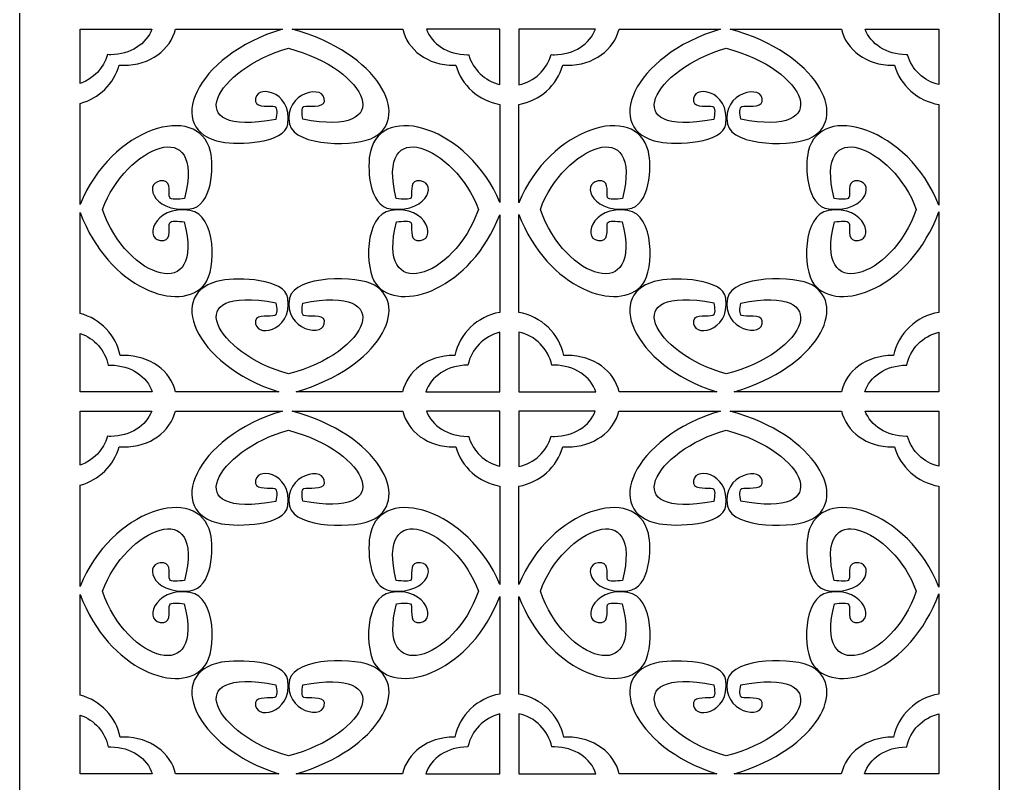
# Model space of a CAD drawing. Header units: centimetres. Extents: x 8.9 to 14.9, y -9 to 9.
# Drawn here: x 8.92 to 14.9, y -4.63 to 0.03 of the extents above; entities that cross this region are included whole.
import ezdxf

# ---------------------------------------------------------------- set-up
doc = ezdxf.new("R2010")
doc.units = ezdxf.units.CM
doc.header["$MEASUREMENT"] = 0
doc.layers.add('layer 1', color=7, linetype='Continuous')

msp = doc.modelspace()

# ---------------------------------------------------------------- linework, layer by layer
at = {"layer": 'layer 1', "color": 250, "lineweight": 30}
for points, knots in [([(8.91867, 9.00078), (8.91867, 9.00078), (14.89845, 9.00078), (14.89845, 9.00078), (14.89845, 9.00078), (14.89845, 9.00078), (14.89845, -9.00021), (14.89845, -9.00021), (14.89845, -9.00021), (14.89845, -9.00021), (8.91867, -9.00021), (8.91867, -9.00021), (8.91867, -9.00021), (8.91867, -9.00021), (8.91867, 9.00078), (8.91867, 9.00078)], [0, 0, 0, 0, 0.2, 0.2, 0.2, 0.2, 0.4, 0.4, 0.4, 0.4, 0.6, 0.6, 0.6, 0.6, 1, 1, 1, 1]), ([(9.28855, -1.76531), (9.41158, -1.79809), (9.50729, -1.89774), (9.5328, -2.02199), (9.5328, -2.02199), (9.53956, -2.02168), (9.54641, -2.02144), (9.55332, -2.02144), (9.55332, -2.02144), (9.71668, -2.02144), (9.84158, -2.11751), (9.87034, -2.24456), (9.87034, -2.24456), (9.87034, -2.24456), (10.50131, -2.24456), (10.50131, -2.24456), (10.50131, -2.24456), (9.97714, -2.07744), (9.80204, -1.62628), (10.15096, -1.56313), (10.15096, -1.56313), (10.25231, -1.54477), (10.53904, -1.55087), (10.55577, -1.67196), (10.55577, -1.67196), (10.58503, -1.88353), (10.34308, -1.91927), (10.35889, -1.80911), (10.35889, -1.80911), (10.36483, -1.76794), (10.45273, -1.78685), (10.4764, -1.77826), (10.4764, -1.77826), (10.494, -1.77187), (10.48768, -1.73319), (10.48324, -1.69974), (10.48324, -1.69974), (9.87617, -1.58613), (10.11691, -2.01391), (10.55913, -2.13407), (10.55913, -2.13407), (11.05612, -2.00625), (11.2271, -1.587), (10.6468, -1.70156), (10.6468, -1.70156), (10.64243, -1.73462), (10.63668, -1.77203), (10.65396, -1.77826), (10.65396, -1.77826), (10.67759, -1.78685), (10.77258, -1.76794), (10.7785, -1.80911), (10.7785, -1.80911), (10.79488, -1.9239), (10.52307, -1.8667), (10.5667, -1.67068), (10.5667, -1.67068), (10.59794, -1.53065), (10.98122, -1.53151), (11.08532, -1.593), (11.08532, -1.593), (11.29622, -1.71751), (11.12438, -2.08993), (10.60633, -2.24456), (10.60633, -2.24456), (10.60633, -2.24456), (11.25626, -2.24456), (11.25626, -2.24456), (11.25626, -2.24456), (11.28441, -2.11751), (11.4069, -2.02144), (11.57032, -2.02144), (11.57032, -2.02144), (11.57196, -2.02144), (11.57359, -2.02146), (11.57518, -2.02151), (11.57518, -2.02151), (11.60292, -1.88754), (11.71222, -1.7823), (11.84936, -1.75876), (11.84936, -1.75876), (11.84936, -1.75876), (11.84936, -1.16193), (11.84936, -1.16193), (11.84936, -1.16193), (11.67296, -1.61747), (11.23853, -1.76934), (11.09394, -1.58546), (11.09394, -1.58546), (11.02306, -1.49533), (11.02198, -1.16321), (11.18369, -1.13615), (11.18369, -1.13615), (11.40989, -1.09837), (11.47588, -1.33383), (11.34343, -1.31962), (11.34343, -1.31962), (11.29587, -1.31451), (11.31772, -1.23227), (11.30785, -1.21179), (11.30785, -1.21179), (11.30059, -1.19681), (11.25744, -1.20179), (11.21931, -1.20559), (11.21931, -1.20559), (11.08704, -1.70831), (11.57097, -1.5602), (11.7185, -1.12964), (11.7185, -1.12964), (11.57978, -0.74648), (11.08608, -0.53794), (11.21717, -1.06384), (11.21717, -1.06384), (11.25581, -1.06774), (11.30046, -1.07317), (11.30785, -1.05793), (11.30785, -1.05793), (11.31772, -1.03743), (11.29587, -0.96125), (11.34343, -0.95617), (11.34343, -0.95617), (11.47055, -0.94243), (11.42935, -1.15209), (11.1851, -1.12673), (11.1851, -1.12673), (11.04536, -1.11223), (11.03836, -0.8638), (11.05951, -0.77596), (11.05951, -0.77596), (11.13278, -0.47192), (11.65919, -0.62718), (11.84936, -1.08764), (11.84936, -1.08764), (11.84936, -1.08764), (11.84936, -0.48905), (11.84936, -0.48905), (11.84936, -0.48905), (11.72039, -0.4669), (11.61612, -0.37244), (11.58106, -0.24987), (11.58106, -0.24987), (11.5775, -0.24995), (11.57391, -0.25007), (11.57032, -0.25007), (11.57032, -0.25007), (11.40772, -0.25007), (11.28567, -0.15495), (11.25671, -0.02891), (11.25671, -0.02891), (11.25671, -0.02891), (10.58258, -0.02891), (10.58258, -0.02891), (10.58258, -0.02891), (11.11911, -0.17906), (11.29941, -0.56104), (11.08532, -0.68742), (11.08532, -0.68742), (10.98122, -0.74891), (10.59794, -0.74977), (10.5667, -0.60968), (10.5667, -0.60968), (10.52307, -0.41373), (10.79488, -0.35651), (10.7785, -0.47131), (10.7785, -0.47131), (10.77258, -0.51248), (10.67759, -0.49357), (10.65396, -0.50217), (10.65396, -0.50217), (10.63668, -0.50839), (10.64243, -0.5458), (10.6468, -0.57886), (10.6468, -0.57886), (11.2271, -0.69343), (11.05612, -0.27418), (10.55913, -0.14635), (10.55913, -0.14635), (10.11691, -0.26651), (9.87617, -0.69422), (10.48324, -0.58068), (10.48324, -0.58068), (10.48768, -0.5472), (10.494, -0.50852), (10.4764, -0.50217), (10.4764, -0.50217), (10.45273, -0.49357), (10.36483, -0.51248), (10.35889, -0.47131), (10.35889, -0.47131), (10.34308, -0.36115), (10.58503, -0.39689), (10.55577, -0.60846), (10.55577, -0.60846), (10.53904, -0.72955), (10.25231, -0.73565), (10.15096, -0.71728), (10.15096, -0.71728), (9.79712, -0.65324), (9.98212, -0.19017), (10.52358, -0.02891), (10.52358, -0.02891), (10.52358, -0.02891), (9.86988, -0.02891), (9.86988, -0.02891), (9.86988, -0.02891), (9.84031, -0.15495), (9.71586, -0.25007), (9.55332, -0.25007), (9.55332, -0.25007), (9.54449, -0.25007), (9.53568, -0.24978), (9.527, -0.24921), (9.527, -0.24921), (9.49488, -0.36242), (9.40372, -0.45177), (9.28855, -0.48249), (9.28855, -0.48249), (9.28855, -0.48249), (9.28855, -1.09936), (9.28855, -1.09936), (9.28855, -1.09936), (9.47453, -0.62985), (10.00932, -0.4693), (10.08321, -0.77596), (10.08321, -0.77596), (10.10442, -0.8638), (10.09736, -1.11223), (9.95762, -1.1267), (9.95762, -1.1267), (9.71338, -1.15209), (9.67217, -0.94243), (9.79929, -0.95617), (9.79929, -0.95617), (9.84685, -0.96125), (9.82501, -1.03743), (9.83487, -1.05793), (9.83487, -1.05793), (9.84228, -1.07317), (9.88694, -1.06774), (9.92556, -1.06387), (9.92556, -1.06387), (10.05667, -0.53794), (9.5629, -0.74648), (9.42421, -1.12964), (9.42421, -1.12964), (9.57175, -1.5602), (10.05568, -1.70831), (9.92342, -1.20559), (9.92342, -1.20559), (9.88528, -1.20179), (9.84212, -1.19681), (9.83487, -1.21179), (9.83487, -1.21179), (9.82501, -1.23227), (9.84685, -1.31454), (9.79929, -1.31962), (9.79929, -1.31962), (9.66684, -1.33383), (9.73283, -1.09837), (9.95906, -1.13615), (9.95906, -1.13615), (10.12075, -1.16321), (10.11975, -1.49529), (10.04878, -1.58546), (10.04878, -1.58546), (9.9028, -1.77103), (9.46176, -1.61473), (9.28855, -1.14947), (9.28855, -1.14947), (9.28855, -1.14947), (9.28855, -1.76531), (9.28855, -1.76531)], [0, 0, 0, 0, 0.0144928, 0.0144928, 0.0144928, 0.0144928, 0.0289855, 0.0289855, 0.0289855, 0.0289855, 0.0434783, 0.0434783, 0.0434783, 0.0434783, 0.057971, 0.057971, 0.057971, 0.057971, 0.0724638, 0.0724638, 0.0724638, 0.0724638, 0.0869565, 0.0869565, 0.0869565, 0.0869565, 0.1014493, 0.1014493, 0.1014493, 0.1014493, 0.115942, 0.115942, 0.115942, 0.115942, 0.1304348, 0.1304348, 0.1304348, 0.1304348, 0.1449275, 0.1449275, 0.1449275, 0.1449275, 0.1594203, 0.1594203, 0.1594203, 0.1594203, 0.173913, 0.173913, 0.173913, 0.173913, 0.1884058, 0.1884058, 0.1884058, 0.1884058, 0.2028986, 0.2028986, 0.2028986, 0.2028986, 0.2173913, 0.2173913, 0.2173913, 0.2173913, 0.2318841, 0.2318841, 0.2318841, 0.2318841, 0.2463768, 0.2463768, 0.2463768, 0.2463768, 0.2608696, 0.2608696, 0.2608696, 0.2608696, 0.2753623, 0.2753623, 0.2753623, 0.2753623, 0.2898551, 0.2898551, 0.2898551, 0.2898551, 0.3043478, 0.3043478, 0.3043478, 0.3043478, 0.3188406, 0.3188406, 0.3188406, 0.3188406, 0.3333333, 0.3333333, 0.3333333, 0.3333333, 0.3478261, 0.3478261, 0.3478261, 0.3478261, 0.3623188, 0.3623188, 0.3623188, 0.3623188, 0.3768116, 0.3768116, 0.3768116, 0.3768116, 0.3913043, 0.3913043, 0.3913043, 0.3913043, 0.4057971, 0.4057971, 0.4057971, 0.4057971, 0.4202899, 0.4202899, 0.4202899, 0.4202899, 0.4347826, 0.4347826, 0.4347826, 0.4347826, 0.4492754, 0.4492754, 0.4492754, 0.4492754, 0.4637681, 0.4637681, 0.4637681, 0.4637681, 0.4782609, 0.4782609, 0.4782609, 0.4782609, 0.4927536, 0.4927536, 0.4927536, 0.4927536, 0.5072464, 0.5072464, 0.5072464, 0.5072464, 0.5217391, 0.5217391, 0.5217391, 0.5217391, 0.5362319, 0.5362319, 0.5362319, 0.5362319, 0.5507246, 0.5507246, 0.5507246, 0.5507246, 0.5652174, 0.5652174, 0.5652174, 0.5652174, 0.5797101, 0.5797101, 0.5797101, 0.5797101, 0.5942029, 0.5942029, 0.5942029, 0.5942029, 0.6086957, 0.6086957, 0.6086957, 0.6086957, 0.6231884, 0.6231884, 0.6231884, 0.6231884, 0.6376812, 0.6376812, 0.6376812, 0.6376812, 0.6521739, 0.6521739, 0.6521739, 0.6521739, 0.6666667, 0.6666667, 0.6666667, 0.6666667, 0.6811594, 0.6811594, 0.6811594, 0.6811594, 0.6956522, 0.6956522, 0.6956522, 0.6956522, 0.7101449, 0.7101449, 0.7101449, 0.7101449, 0.7246377, 0.7246377, 0.7246377, 0.7246377, 0.7391304, 0.7391304, 0.7391304, 0.7391304, 0.7536232, 0.7536232, 0.7536232, 0.7536232, 0.7681159, 0.7681159, 0.7681159, 0.7681159, 0.7826087, 0.7826087, 0.7826087, 0.7826087, 0.7971014, 0.7971014, 0.7971014, 0.7971014, 0.8115942, 0.8115942, 0.8115942, 0.8115942, 0.826087, 0.826087, 0.826087, 0.826087, 0.8405797, 0.8405797, 0.8405797, 0.8405797, 0.8550725, 0.8550725, 0.8550725, 0.8550725, 0.8695652, 0.8695652, 0.8695652, 0.8695652, 0.884058, 0.884058, 0.884058, 0.884058, 0.8985507, 0.8985507, 0.8985507, 0.8985507, 0.9130435, 0.9130435, 0.9130435, 0.9130435, 0.9275362, 0.9275362, 0.9275362, 0.9275362, 0.942029, 0.942029, 0.942029, 0.942029, 0.9565217, 0.9565217, 0.9565217, 0.9565217, 0.9710145, 0.9710145, 0.9710145, 0.9710145, 1, 1, 1, 1]), ([(9.28855, -0.36088), (9.36908, -0.33313), (9.43191, -0.26701), (9.45502, -0.18465), (9.45502, -0.18465), (9.46169, -0.18509), (9.46847, -0.18532), (9.47525, -0.18532), (9.47525, -0.18532), (9.59357, -0.18532), (9.69391, -0.11908), (9.72566, -0.02891), (9.72566, -0.02891), (9.72566, -0.02891), (9.28855, -0.02891), (9.28855, -0.02891), (9.28855, -0.02891), (9.28855, -0.02891), (9.28855, -0.36088), (9.28855, -0.36088)], [0, 0, 0, 0, 0.1666667, 0.1666667, 0.1666667, 0.1666667, 0.3333333, 0.3333333, 0.3333333, 0.3333333, 0.5, 0.5, 0.5, 0.5, 0.6666667, 0.6666667, 0.6666667, 0.6666667, 1, 1, 1, 1]), ([(11.84936, -0.36768), (11.75798, -0.34547), (11.68523, -0.27503), (11.6598, -0.18516), (11.6598, -0.18516), (11.65706, -0.18523), (11.6543, -0.18532), (11.65153, -0.18532), (11.65153, -0.18532), (11.53318, -0.18532), (11.43283, -0.11908), (11.40108, -0.02891), (11.40108, -0.02891), (11.40108, -0.02891), (11.84936, -0.02891), (11.84936, -0.02891), (11.84936, -0.02891), (11.84936, -0.02891), (11.84936, -0.36768), (11.84936, -0.36768)], [0, 0, 0, 0, 0.1666667, 0.1666667, 0.1666667, 0.1666667, 0.3333333, 0.3333333, 0.3333333, 0.3333333, 0.5, 0.5, 0.5, 0.5, 0.6666667, 0.6666667, 0.6666667, 0.6666667, 1, 1, 1, 1]), ([(14.52857, -0.48932), (14.3989, -0.46764), (14.29396, -0.37291), (14.25876, -0.24987), (14.25876, -0.24987), (14.2552, -0.24995), (14.25161, -0.25007), (14.24803, -0.25007), (14.24803, -0.25007), (14.08543, -0.25007), (13.96337, -0.15495), (13.93442, -0.02891), (13.93442, -0.02891), (13.93442, -0.02891), (13.25526, -0.02891), (13.25526, -0.02891), (13.25526, -0.02891), (13.7918, -0.17906), (13.9721, -0.56104), (13.758, -0.68742), (13.758, -0.68742), (13.65391, -0.74891), (13.27062, -0.74977), (13.23939, -0.60968), (13.23939, -0.60968), (13.19575, -0.41373), (13.46757, -0.35651), (13.45118, -0.47131), (13.45118, -0.47131), (13.44527, -0.51248), (13.35028, -0.49357), (13.32664, -0.50217), (13.32664, -0.50217), (13.30937, -0.50839), (13.31512, -0.5458), (13.31949, -0.57886), (13.31949, -0.57886), (13.89978, -0.69343), (13.72881, -0.27418), (13.23182, -0.14635), (13.23182, -0.14635), (12.7896, -0.26651), (12.54886, -0.69422), (13.15592, -0.58068), (13.15592, -0.58068), (13.16036, -0.5472), (13.16669, -0.50852), (13.14909, -0.50217), (13.14909, -0.50217), (13.12542, -0.49357), (13.03752, -0.51248), (13.03158, -0.47131), (13.03158, -0.47131), (13.01577, -0.36115), (13.25772, -0.39689), (13.22846, -0.60846), (13.22846, -0.60846), (13.21172, -0.72955), (12.92499, -0.73565), (12.82365, -0.71728), (12.82365, -0.71728), (12.46981, -0.65324), (12.65481, -0.19017), (13.19626, -0.02891), (13.19626, -0.02891), (13.19626, -0.02891), (12.57701, -0.02891), (12.57701, -0.02891), (12.57701, -0.02891), (12.54744, -0.15495), (12.42299, -0.25007), (12.26045, -0.25007), (12.26045, -0.25007), (12.25162, -0.25007), (12.24282, -0.24978), (12.23413, -0.24921), (12.23413, -0.24921), (12.19925, -0.37219), (12.0947, -0.46702), (11.96537, -0.48911), (11.96537, -0.48911), (11.96537, -0.48911), (11.96537, -1.08904), (11.96537, -1.08904), (11.96537, -1.08904), (12.15504, -0.6275), (12.68257, -0.47157), (12.7559, -0.77596), (12.7559, -0.77596), (12.77711, -0.8638), (12.77005, -1.11223), (12.63031, -1.1267), (12.63031, -1.1267), (12.38606, -1.15209), (12.34486, -0.94243), (12.47198, -0.95617), (12.47198, -0.95617), (12.51954, -0.96125), (12.49769, -1.03743), (12.50756, -1.05793), (12.50756, -1.05793), (12.51497, -1.07317), (12.55963, -1.06774), (12.59824, -1.06387), (12.59824, -1.06387), (12.72936, -0.53794), (12.23559, -0.74648), (12.0969, -1.12964), (12.0969, -1.12964), (12.24443, -1.5602), (12.72836, -1.70831), (12.5961, -1.20559), (12.5961, -1.20559), (12.55797, -1.20179), (12.51481, -1.19681), (12.50756, -1.21179), (12.50756, -1.21179), (12.49769, -1.23227), (12.51954, -1.31454), (12.47198, -1.31962), (12.47198, -1.31962), (12.33952, -1.33383), (12.40551, -1.09837), (12.63174, -1.13615), (12.63174, -1.13615), (12.79343, -1.16321), (12.79244, -1.49529), (12.72147, -1.58546), (12.72147, -1.58546), (12.57665, -1.76957), (12.1414, -1.61712), (11.96537, -1.16043), (11.96537, -1.16043), (11.96537, -1.16043), (11.96537, -1.75871), (11.96537, -1.75871), (11.96537, -1.75871), (12.10281, -1.78217), (12.21236, -1.88771), (12.23994, -2.02199), (12.23994, -2.02199), (12.24669, -2.02168), (12.25355, -2.02144), (12.26045, -2.02144), (12.26045, -2.02144), (12.42382, -2.02144), (12.54872, -2.11751), (12.57747, -2.24456), (12.57747, -2.24456), (12.57747, -2.24456), (13.174, -2.24456), (13.174, -2.24456), (13.174, -2.24456), (12.64983, -2.07744), (12.47473, -1.62628), (12.82365, -1.56313), (12.82365, -1.56313), (12.92499, -1.54477), (13.21172, -1.55087), (13.22846, -1.67196), (13.22846, -1.67196), (13.25772, -1.88353), (13.01577, -1.91927), (13.03158, -1.80911), (13.03158, -1.80911), (13.03752, -1.76794), (13.12542, -1.78685), (13.14909, -1.77826), (13.14909, -1.77826), (13.16669, -1.77187), (13.16036, -1.73319), (13.15592, -1.69974), (13.15592, -1.69974), (12.54886, -1.58613), (12.7896, -2.01391), (13.23182, -2.13407), (13.23182, -2.13407), (13.72881, -2.00625), (13.89978, -1.587), (13.31949, -1.70156), (13.31949, -1.70156), (13.31512, -1.73462), (13.30937, -1.77203), (13.32664, -1.77826), (13.32664, -1.77826), (13.35028, -1.78685), (13.44527, -1.76794), (13.45118, -1.80911), (13.45118, -1.80911), (13.46757, -1.9239), (13.19575, -1.8667), (13.23939, -1.67068), (13.23939, -1.67068), (13.27062, -1.53065), (13.65391, -1.53151), (13.758, -1.593), (13.758, -1.593), (13.9689, -1.71751), (13.79707, -2.08993), (13.27902, -2.24456), (13.27902, -2.24456), (13.27902, -2.24456), (13.93397, -2.24456), (13.93397, -2.24456), (13.93397, -2.24456), (13.96212, -2.11751), (14.0846, -2.02144), (14.24803, -2.02144), (14.24803, -2.02144), (14.24966, -2.02144), (14.2513, -2.02146), (14.25288, -2.02151), (14.25288, -2.02151), (14.28072, -1.88706), (14.39072, -1.78154), (14.52857, -1.75851), (14.52857, -1.75851), (14.52857, -1.75851), (14.52857, -1.14491), (14.52857, -1.14491), (14.52857, -1.14491), (14.35655, -1.61372), (13.91303, -1.77161), (13.76663, -1.58546), (13.76663, -1.58546), (13.69575, -1.49533), (13.69466, -1.16321), (13.85638, -1.13615), (13.85638, -1.13615), (14.08258, -1.09837), (14.14857, -1.33383), (14.01611, -1.31962), (14.01611, -1.31962), (13.96856, -1.31451), (13.9904, -1.23227), (13.98053, -1.21179), (13.98053, -1.21179), (13.97328, -1.19681), (13.93013, -1.20179), (13.89199, -1.20559), (13.89199, -1.20559), (13.75972, -1.70831), (14.24365, -1.5602), (14.39119, -1.12964), (14.39119, -1.12964), (14.25247, -0.74648), (13.75877, -0.53794), (13.88985, -1.06384), (13.88985, -1.06384), (13.9285, -1.06774), (13.97315, -1.07317), (13.98053, -1.05793), (13.98053, -1.05793), (13.9904, -1.03743), (13.96856, -0.96125), (14.01611, -0.95617), (14.01611, -0.95617), (14.14324, -0.94243), (14.10203, -1.15209), (13.85778, -1.12673), (13.85778, -1.12673), (13.71804, -1.11223), (13.71105, -0.8638), (13.73219, -0.77596), (13.73219, -0.77596), (13.80631, -0.46842), (14.34418, -0.63086), (14.52857, -1.10374), (14.52857, -1.10374), (14.52857, -1.10374), (14.52857, -0.48932), (14.52857, -0.48932)], [0, 0, 0, 0, 0.0144928, 0.0144928, 0.0144928, 0.0144928, 0.0289855, 0.0289855, 0.0289855, 0.0289855, 0.0434783, 0.0434783, 0.0434783, 0.0434783, 0.057971, 0.057971, 0.057971, 0.057971, 0.0724638, 0.0724638, 0.0724638, 0.0724638, 0.0869565, 0.0869565, 0.0869565, 0.0869565, 0.1014493, 0.1014493, 0.1014493, 0.1014493, 0.115942, 0.115942, 0.115942, 0.115942, 0.1304348, 0.1304348, 0.1304348, 0.1304348, 0.1449275, 0.1449275, 0.1449275, 0.1449275, 0.1594203, 0.1594203, 0.1594203, 0.1594203, 0.173913, 0.173913, 0.173913, 0.173913, 0.1884058, 0.1884058, 0.1884058, 0.1884058, 0.2028986, 0.2028986, 0.2028986, 0.2028986, 0.2173913, 0.2173913, 0.2173913, 0.2173913, 0.2318841, 0.2318841, 0.2318841, 0.2318841, 0.2463768, 0.2463768, 0.2463768, 0.2463768, 0.2608696, 0.2608696, 0.2608696, 0.2608696, 0.2753623, 0.2753623, 0.2753623, 0.2753623, 0.2898551, 0.2898551, 0.2898551, 0.2898551, 0.3043478, 0.3043478, 0.3043478, 0.3043478, 0.3188406, 0.3188406, 0.3188406, 0.3188406, 0.3333333, 0.3333333, 0.3333333, 0.3333333, 0.3478261, 0.3478261, 0.3478261, 0.3478261, 0.3623188, 0.3623188, 0.3623188, 0.3623188, 0.3768116, 0.3768116, 0.3768116, 0.3768116, 0.3913043, 0.3913043, 0.3913043, 0.3913043, 0.4057971, 0.4057971, 0.4057971, 0.4057971, 0.4202899, 0.4202899, 0.4202899, 0.4202899, 0.4347826, 0.4347826, 0.4347826, 0.4347826, 0.4492754, 0.4492754, 0.4492754, 0.4492754, 0.4637681, 0.4637681, 0.4637681, 0.4637681, 0.4782609, 0.4782609, 0.4782609, 0.4782609, 0.4927536, 0.4927536, 0.4927536, 0.4927536, 0.5072464, 0.5072464, 0.5072464, 0.5072464, 0.5217391, 0.5217391, 0.5217391, 0.5217391, 0.5362319, 0.5362319, 0.5362319, 0.5362319, 0.5507246, 0.5507246, 0.5507246, 0.5507246, 0.5652174, 0.5652174, 0.5652174, 0.5652174, 0.5797101, 0.5797101, 0.5797101, 0.5797101, 0.5942029, 0.5942029, 0.5942029, 0.5942029, 0.6086957, 0.6086957, 0.6086957, 0.6086957, 0.6231884, 0.6231884, 0.6231884, 0.6231884, 0.6376812, 0.6376812, 0.6376812, 0.6376812, 0.6521739, 0.6521739, 0.6521739, 0.6521739, 0.6666667, 0.6666667, 0.6666667, 0.6666667, 0.6811594, 0.6811594, 0.6811594, 0.6811594, 0.6956522, 0.6956522, 0.6956522, 0.6956522, 0.7101449, 0.7101449, 0.7101449, 0.7101449, 0.7246377, 0.7246377, 0.7246377, 0.7246377, 0.7391304, 0.7391304, 0.7391304, 0.7391304, 0.7536232, 0.7536232, 0.7536232, 0.7536232, 0.7681159, 0.7681159, 0.7681159, 0.7681159, 0.7826087, 0.7826087, 0.7826087, 0.7826087, 0.7971014, 0.7971014, 0.7971014, 0.7971014, 0.8115942, 0.8115942, 0.8115942, 0.8115942, 0.826087, 0.826087, 0.826087, 0.826087, 0.8405797, 0.8405797, 0.8405797, 0.8405797, 0.8550725, 0.8550725, 0.8550725, 0.8550725, 0.8695652, 0.8695652, 0.8695652, 0.8695652, 0.884058, 0.884058, 0.884058, 0.884058, 0.8985507, 0.8985507, 0.8985507, 0.8985507, 0.9130435, 0.9130435, 0.9130435, 0.9130435, 0.9275362, 0.9275362, 0.9275362, 0.9275362, 0.942029, 0.942029, 0.942029, 0.942029, 0.9565217, 0.9565217, 0.9565217, 0.9565217, 0.9710145, 0.9710145, 0.9710145, 0.9710145, 1, 1, 1, 1]), ([(12.43279, -0.02891), (12.40104, -0.11908), (12.30071, -0.18532), (12.18239, -0.18532), (12.18239, -0.18532), (12.17561, -0.18532), (12.16883, -0.18509), (12.16216, -0.18465), (12.16216, -0.18465), (12.13622, -0.27709), (12.06024, -0.34907), (11.96537, -0.36931), (11.96537, -0.36931), (11.96537, -0.36931), (11.96537, -0.02891), (11.96537, -0.02891), (11.96537, -0.02891), (11.96537, -0.02891), (12.43279, -0.02891), (12.43279, -0.02891)], [0, 0, 0, 0, 0.1666667, 0.1666667, 0.1666667, 0.1666667, 0.3333333, 0.3333333, 0.3333333, 0.3333333, 0.5, 0.5, 0.5, 0.5, 0.6666667, 0.6666667, 0.6666667, 0.6666667, 1, 1, 1, 1]), ([(14.52857, -0.02891), (14.52857, -0.02891), (14.07878, -0.02891), (14.07878, -0.02891), (14.07878, -0.02891), (14.11054, -0.11908), (14.21088, -0.18532), (14.32924, -0.18532), (14.32924, -0.18532), (14.332, -0.18532), (14.33476, -0.18523), (14.3375, -0.18516), (14.3375, -0.18516), (14.36307, -0.27553), (14.43648, -0.34625), (14.52857, -0.36804), (14.52857, -0.36804), (14.52857, -0.36804), (14.52857, -0.02891), (14.52857, -0.02891)], [0, 0, 0, 0, 0.1666667, 0.1666667, 0.1666667, 0.1666667, 0.3333333, 0.3333333, 0.3333333, 0.3333333, 0.5, 0.5, 0.5, 0.5, 0.6666667, 0.6666667, 0.6666667, 0.6666667, 1, 1, 1, 1]), ([(9.28855, -2.24456), (9.28855, -2.24456), (9.72804, -2.24456), (9.72804, -2.24456), (9.72804, -2.24456), (9.69921, -2.1507), (9.5967, -2.08092), (9.47525, -2.08092), (9.47525, -2.08092), (9.46995, -2.08092), (9.46468, -2.08111), (9.45947, -2.08136), (9.45947, -2.08136), (9.44103, -1.99058), (9.37495, -1.91668), (9.28855, -1.88692), (9.28855, -1.88692), (9.28855, -1.88692), (9.28855, -2.24456), (9.28855, -2.24456)], [0, 0, 0, 0, 0.1666667, 0.1666667, 0.1666667, 0.1666667, 0.3333333, 0.3333333, 0.3333333, 0.3333333, 0.5, 0.5, 0.5, 0.5, 0.6666667, 0.6666667, 0.6666667, 0.6666667, 1, 1, 1, 1]), ([(11.3987, -2.24456), (11.42753, -2.1507), (11.53005, -2.08092), (11.65153, -2.08092), (11.65153, -2.08092), (11.65279, -2.08092), (11.65405, -2.08094), (11.65528, -2.08097), (11.65528, -2.08097), (11.67547, -1.9824), (11.75183, -1.9038), (11.84936, -1.88013), (11.84936, -1.88013), (11.84936, -1.88013), (11.84936, -2.24456), (11.84936, -2.24456), (11.84936, -2.24456), (11.84936, -2.24456), (11.3987, -2.24456), (11.3987, -2.24456)], [0, 0, 0, 0, 0.1666667, 0.1666667, 0.1666667, 0.1666667, 0.3333333, 0.3333333, 0.3333333, 0.3333333, 0.5, 0.5, 0.5, 0.5, 0.6666667, 0.6666667, 0.6666667, 0.6666667, 1, 1, 1, 1]), ([(12.16661, -2.08136), (12.17182, -2.08111), (12.17709, -2.08092), (12.18239, -2.08092), (12.18239, -2.08092), (12.30383, -2.08092), (12.40634, -2.1507), (12.43517, -2.24456), (12.43517, -2.24456), (12.43517, -2.24456), (11.96537, -2.24456), (11.96537, -2.24456), (11.96537, -2.24456), (11.96537, -2.24456), (11.96537, -1.87851), (11.96537, -1.87851), (11.96537, -1.87851), (12.06639, -1.90005), (12.14607, -1.98023), (12.16661, -2.08136)], [0, 0, 0, 0, 0.1666667, 0.1666667, 0.1666667, 0.1666667, 0.3333333, 0.3333333, 0.3333333, 0.3333333, 0.5, 0.5, 0.5, 0.5, 0.6666667, 0.6666667, 0.6666667, 0.6666667, 1, 1, 1, 1]), ([(14.52857, -1.87977), (14.43032, -1.90301), (14.35327, -1.98189), (14.33298, -2.08097), (14.33298, -2.08097), (14.33175, -2.08094), (14.33049, -2.08092), (14.32924, -2.08092), (14.32924, -2.08092), (14.20775, -2.08092), (14.10523, -2.1507), (14.0764, -2.24456), (14.0764, -2.24456), (14.0764, -2.24456), (14.52857, -2.24456), (14.52857, -2.24456), (14.52857, -2.24456), (14.52857, -2.24456), (14.52857, -1.87977), (14.52857, -1.87977)], [0, 0, 0, 0, 0.1666667, 0.1666667, 0.1666667, 0.1666667, 0.3333333, 0.3333333, 0.3333333, 0.3333333, 0.5, 0.5, 0.5, 0.5, 0.6666667, 0.6666667, 0.6666667, 0.6666667, 1, 1, 1, 1]), ([(9.28855, -4.09556), (9.41158, -4.12834), (9.50729, -4.228), (9.5328, -4.35225), (9.5328, -4.35225), (9.53956, -4.35194), (9.54641, -4.35169), (9.55332, -4.35169), (9.55332, -4.35169), (9.71728, -4.35169), (9.84249, -4.44848), (9.87064, -4.57621), (9.87064, -4.57621), (9.87064, -4.57621), (10.50131, -4.57621), (10.50131, -4.57621), (10.50131, -4.57621), (9.97714, -4.4091), (9.80204, -3.95794), (10.15096, -3.89479), (10.15096, -3.89479), (10.25231, -3.87643), (10.53904, -3.88253), (10.55577, -4.00362), (10.55577, -4.00362), (10.58503, -4.21519), (10.34308, -4.25093), (10.35889, -4.14077), (10.35889, -4.14077), (10.36483, -4.09959), (10.45273, -4.11851), (10.4764, -4.10991), (10.4764, -4.10991), (10.494, -4.10352), (10.48768, -4.06485), (10.48324, -4.0314), (10.48324, -4.0314), (9.87617, -3.91779), (10.11691, -4.34557), (10.55913, -4.46573), (10.55913, -4.46573), (11.05612, -4.3379), (11.2271, -3.91865), (10.6468, -4.03322), (10.6468, -4.03322), (10.64243, -4.06628), (10.63668, -4.10369), (10.65396, -4.10991), (10.65396, -4.10991), (10.67759, -4.11851), (10.77258, -4.09959), (10.7785, -4.14077), (10.7785, -4.14077), (10.79488, -4.25556), (10.52307, -4.19836), (10.5667, -4.00233), (10.5667, -4.00233), (10.59794, -3.86231), (10.98122, -3.86317), (11.08532, -3.92466), (11.08532, -3.92466), (11.29622, -4.04916), (11.12438, -4.42159), (10.60633, -4.57621), (10.60633, -4.57621), (10.60633, -4.57621), (11.25597, -4.57621), (11.25597, -4.57621), (11.25597, -4.57621), (11.28353, -4.44848), (11.4063, -4.35169), (11.57032, -4.35169), (11.57032, -4.35169), (11.57196, -4.35169), (11.57359, -4.35171), (11.57518, -4.35176), (11.57518, -4.35176), (11.60292, -4.2178), (11.71222, -4.11256), (11.84936, -4.08902), (11.84936, -4.08902), (11.84936, -4.08902), (11.84936, -3.49359), (11.84936, -3.49359), (11.84936, -3.49359), (11.67296, -3.94912), (11.23853, -4.101), (11.09394, -3.91712), (11.09394, -3.91712), (11.02306, -3.82698), (11.02198, -3.49486), (11.18369, -3.46781), (11.18369, -3.46781), (11.40989, -3.43003), (11.47588, -3.66549), (11.34343, -3.65128), (11.34343, -3.65128), (11.29587, -3.64617), (11.31772, -3.56392), (11.30785, -3.54345), (11.30785, -3.54345), (11.30059, -3.52847), (11.25744, -3.53345), (11.21931, -3.53725), (11.21931, -3.53725), (11.08704, -4.03996), (11.57097, -3.89185), (11.7185, -3.4613), (11.7185, -3.4613), (11.57978, -3.07814), (11.08608, -2.8696), (11.21717, -3.3955), (11.21717, -3.3955), (11.25581, -3.3994), (11.30046, -3.40483), (11.30785, -3.38959), (11.30785, -3.38959), (11.31772, -3.36909), (11.29587, -3.29291), (11.34343, -3.28783), (11.34343, -3.28783), (11.47055, -3.27409), (11.42935, -3.48375), (11.1851, -3.45839), (11.1851, -3.45839), (11.04536, -3.44389), (11.03836, -3.19546), (11.05951, -3.10762), (11.05951, -3.10762), (11.13278, -2.80358), (11.65919, -2.95884), (11.84936, -3.41929), (11.84936, -3.41929), (11.84936, -3.41929), (11.84936, -2.81931), (11.84936, -2.81931), (11.84936, -2.81931), (11.72039, -2.79715), (11.61612, -2.70269), (11.58106, -2.58013), (11.58106, -2.58013), (11.5775, -2.5802), (11.57391, -2.58032), (11.57032, -2.58032), (11.57032, -2.58032), (11.40832, -2.58032), (11.28657, -2.48591), (11.25704, -2.36056), (11.25704, -2.36056), (11.25704, -2.36056), (10.58258, -2.36056), (10.58258, -2.36056), (10.58258, -2.36056), (11.11911, -2.51071), (11.29941, -2.89269), (11.08532, -3.01908), (11.08532, -3.01908), (10.98122, -3.08056), (10.59794, -3.08143), (10.5667, -2.94134), (10.5667, -2.94134), (10.52307, -2.74538), (10.79488, -2.68818), (10.7785, -2.80297), (10.7785, -2.80297), (10.77258, -2.84414), (10.67759, -2.82523), (10.65396, -2.83383), (10.65396, -2.83383), (10.63668, -2.84005), (10.64243, -2.87745), (10.6468, -2.91052), (10.6468, -2.91052), (11.2271, -3.02508), (11.05612, -2.60583), (10.55913, -2.478), (10.55913, -2.478), (10.11691, -2.59817), (9.87617, -3.02588), (10.48324, -2.91234), (10.48324, -2.91234), (10.48768, -2.87886), (10.494, -2.84018), (10.4764, -2.83383), (10.4764, -2.83383), (10.45273, -2.82523), (10.36483, -2.84414), (10.35889, -2.80297), (10.35889, -2.80297), (10.34308, -2.69281), (10.58503, -2.72855), (10.55577, -2.94012), (10.55577, -2.94012), (10.53904, -3.06121), (10.25231, -3.06731), (10.15096, -3.04894), (10.15096, -3.04894), (9.79712, -2.98491), (9.98212, -2.52183), (10.52358, -2.36056), (10.52358, -2.36056), (10.52358, -2.36056), (9.86954, -2.36056), (9.86954, -2.36056), (9.86954, -2.36056), (9.83938, -2.48591), (9.71525, -2.58032), (9.55332, -2.58032), (9.55332, -2.58032), (9.54449, -2.58032), (9.53568, -2.58003), (9.527, -2.57947), (9.527, -2.57947), (9.49488, -2.69268), (9.40372, -2.78203), (9.28855, -2.81274), (9.28855, -2.81274), (9.28855, -2.81274), (9.28855, -3.43102), (9.28855, -3.43102), (9.28855, -3.43102), (9.47453, -2.9615), (10.00932, -2.80096), (10.08321, -3.10762), (10.08321, -3.10762), (10.10442, -3.19546), (10.09736, -3.44389), (9.95762, -3.45836), (9.95762, -3.45836), (9.71338, -3.48375), (9.67217, -3.27409), (9.79929, -3.28783), (9.79929, -3.28783), (9.84685, -3.29291), (9.82501, -3.36909), (9.83487, -3.38959), (9.83487, -3.38959), (9.84228, -3.40483), (9.88694, -3.3994), (9.92556, -3.39553), (9.92556, -3.39553), (10.05667, -2.8696), (9.5629, -3.07814), (9.42421, -3.4613), (9.42421, -3.4613), (9.57175, -3.89185), (10.05568, -4.03996), (9.92342, -3.53725), (9.92342, -3.53725), (9.88528, -3.53345), (9.84212, -3.52847), (9.83487, -3.54345), (9.83487, -3.54345), (9.82501, -3.56392), (9.84685, -3.6462), (9.79929, -3.65128), (9.79929, -3.65128), (9.66684, -3.66549), (9.73283, -3.43003), (9.95906, -3.46781), (9.95906, -3.46781), (10.12075, -3.49486), (10.11975, -3.82695), (10.04878, -3.91712), (10.04878, -3.91712), (9.9028, -4.10269), (9.46176, -3.94639), (9.28855, -3.48113), (9.28855, -3.48113), (9.28855, -3.48113), (9.28855, -4.09556), (9.28855, -4.09556)], [0, 0, 0, 0, 0.0144928, 0.0144928, 0.0144928, 0.0144928, 0.0289855, 0.0289855, 0.0289855, 0.0289855, 0.0434783, 0.0434783, 0.0434783, 0.0434783, 0.057971, 0.057971, 0.057971, 0.057971, 0.0724638, 0.0724638, 0.0724638, 0.0724638, 0.0869565, 0.0869565, 0.0869565, 0.0869565, 0.1014493, 0.1014493, 0.1014493, 0.1014493, 0.115942, 0.115942, 0.115942, 0.115942, 0.1304348, 0.1304348, 0.1304348, 0.1304348, 0.1449275, 0.1449275, 0.1449275, 0.1449275, 0.1594203, 0.1594203, 0.1594203, 0.1594203, 0.173913, 0.173913, 0.173913, 0.173913, 0.1884058, 0.1884058, 0.1884058, 0.1884058, 0.2028986, 0.2028986, 0.2028986, 0.2028986, 0.2173913, 0.2173913, 0.2173913, 0.2173913, 0.2318841, 0.2318841, 0.2318841, 0.2318841, 0.2463768, 0.2463768, 0.2463768, 0.2463768, 0.2608696, 0.2608696, 0.2608696, 0.2608696, 0.2753623, 0.2753623, 0.2753623, 0.2753623, 0.2898551, 0.2898551, 0.2898551, 0.2898551, 0.3043478, 0.3043478, 0.3043478, 0.3043478, 0.3188406, 0.3188406, 0.3188406, 0.3188406, 0.3333333, 0.3333333, 0.3333333, 0.3333333, 0.3478261, 0.3478261, 0.3478261, 0.3478261, 0.3623188, 0.3623188, 0.3623188, 0.3623188, 0.3768116, 0.3768116, 0.3768116, 0.3768116, 0.3913043, 0.3913043, 0.3913043, 0.3913043, 0.4057971, 0.4057971, 0.4057971, 0.4057971, 0.4202899, 0.4202899, 0.4202899, 0.4202899, 0.4347826, 0.4347826, 0.4347826, 0.4347826, 0.4492754, 0.4492754, 0.4492754, 0.4492754, 0.4637681, 0.4637681, 0.4637681, 0.4637681, 0.4782609, 0.4782609, 0.4782609, 0.4782609, 0.4927536, 0.4927536, 0.4927536, 0.4927536, 0.5072464, 0.5072464, 0.5072464, 0.5072464, 0.5217391, 0.5217391, 0.5217391, 0.5217391, 0.5362319, 0.5362319, 0.5362319, 0.5362319, 0.5507246, 0.5507246, 0.5507246, 0.5507246, 0.5652174, 0.5652174, 0.5652174, 0.5652174, 0.5797101, 0.5797101, 0.5797101, 0.5797101, 0.5942029, 0.5942029, 0.5942029, 0.5942029, 0.6086957, 0.6086957, 0.6086957, 0.6086957, 0.6231884, 0.6231884, 0.6231884, 0.6231884, 0.6376812, 0.6376812, 0.6376812, 0.6376812, 0.6521739, 0.6521739, 0.6521739, 0.6521739, 0.6666667, 0.6666667, 0.6666667, 0.6666667, 0.6811594, 0.6811594, 0.6811594, 0.6811594, 0.6956522, 0.6956522, 0.6956522, 0.6956522, 0.7101449, 0.7101449, 0.7101449, 0.7101449, 0.7246377, 0.7246377, 0.7246377, 0.7246377, 0.7391304, 0.7391304, 0.7391304, 0.7391304, 0.7536232, 0.7536232, 0.7536232, 0.7536232, 0.7681159, 0.7681159, 0.7681159, 0.7681159, 0.7826087, 0.7826087, 0.7826087, 0.7826087, 0.7971014, 0.7971014, 0.7971014, 0.7971014, 0.8115942, 0.8115942, 0.8115942, 0.8115942, 0.826087, 0.826087, 0.826087, 0.826087, 0.8405797, 0.8405797, 0.8405797, 0.8405797, 0.8550725, 0.8550725, 0.8550725, 0.8550725, 0.8695652, 0.8695652, 0.8695652, 0.8695652, 0.884058, 0.884058, 0.884058, 0.884058, 0.8985507, 0.8985507, 0.8985507, 0.8985507, 0.9130435, 0.9130435, 0.9130435, 0.9130435, 0.9275362, 0.9275362, 0.9275362, 0.9275362, 0.942029, 0.942029, 0.942029, 0.942029, 0.9565217, 0.9565217, 0.9565217, 0.9565217, 0.9710145, 0.9710145, 0.9710145, 0.9710145, 1, 1, 1, 1]), ([(9.28855, -2.69114), (9.36908, -2.66339), (9.43191, -2.59726), (9.45502, -2.51491), (9.45502, -2.51491), (9.46169, -2.51535), (9.46847, -2.51557), (9.47525, -2.51557), (9.47525, -2.51557), (9.59295, -2.51557), (9.69286, -2.45002), (9.72516, -2.36056), (9.72516, -2.36056), (9.72516, -2.36056), (9.28855, -2.36056), (9.28855, -2.36056), (9.28855, -2.36056), (9.28855, -2.36056), (9.28855, -2.69114), (9.28855, -2.69114)], [0, 0, 0, 0, 0.1666667, 0.1666667, 0.1666667, 0.1666667, 0.3333333, 0.3333333, 0.3333333, 0.3333333, 0.5, 0.5, 0.5, 0.5, 0.6666667, 0.6666667, 0.6666667, 0.6666667, 1, 1, 1, 1]), ([(11.84936, -2.69793), (11.75798, -2.67573), (11.68523, -2.60529), (11.6598, -2.51541), (11.6598, -2.51541), (11.65706, -2.51548), (11.6543, -2.51557), (11.65153, -2.51557), (11.65153, -2.51557), (11.53379, -2.51557), (11.43387, -2.45002), (11.40158, -2.36056), (11.40158, -2.36056), (11.40158, -2.36056), (11.84936, -2.36056), (11.84936, -2.36056), (11.84936, -2.36056), (11.84936, -2.36056), (11.84936, -2.69793), (11.84936, -2.69793)], [0, 0, 0, 0, 0.1666667, 0.1666667, 0.1666667, 0.1666667, 0.3333333, 0.3333333, 0.3333333, 0.3333333, 0.5, 0.5, 0.5, 0.5, 0.6666667, 0.6666667, 0.6666667, 0.6666667, 1, 1, 1, 1]), ([(14.52857, -2.81957), (14.3989, -2.79789), (14.29396, -2.70317), (14.25876, -2.58013), (14.25876, -2.58013), (14.2552, -2.5802), (14.25161, -2.58032), (14.24803, -2.58032), (14.24803, -2.58032), (14.08603, -2.58032), (13.96428, -2.48591), (13.93475, -2.36056), (13.93475, -2.36056), (13.93475, -2.36056), (13.25526, -2.36056), (13.25526, -2.36056), (13.25526, -2.36056), (13.7918, -2.51071), (13.9721, -2.89269), (13.758, -3.01908), (13.758, -3.01908), (13.65391, -3.08056), (13.27062, -3.08143), (13.23939, -2.94134), (13.23939, -2.94134), (13.19575, -2.74538), (13.46757, -2.68818), (13.45118, -2.80297), (13.45118, -2.80297), (13.44527, -2.84414), (13.35028, -2.82523), (13.32664, -2.83383), (13.32664, -2.83383), (13.30937, -2.84005), (13.31512, -2.87745), (13.31949, -2.91052), (13.31949, -2.91052), (13.89978, -3.02508), (13.72881, -2.60583), (13.23182, -2.478), (13.23182, -2.478), (12.7896, -2.59817), (12.54886, -3.02588), (13.15592, -2.91234), (13.15592, -2.91234), (13.16036, -2.87886), (13.16669, -2.84018), (13.14909, -2.83383), (13.14909, -2.83383), (13.12542, -2.82523), (13.03752, -2.84414), (13.03158, -2.80297), (13.03158, -2.80297), (13.01577, -2.69281), (13.25772, -2.72855), (13.22846, -2.94012), (13.22846, -2.94012), (13.21172, -3.06121), (12.92499, -3.06731), (12.82365, -3.04894), (12.82365, -3.04894), (12.46981, -2.98491), (12.65481, -2.52183), (13.19626, -2.36056), (13.19626, -2.36056), (13.19626, -2.36056), (12.57668, -2.36056), (12.57668, -2.36056), (12.57668, -2.36056), (12.54651, -2.48591), (12.42239, -2.58032), (12.26045, -2.58032), (12.26045, -2.58032), (12.25162, -2.58032), (12.24282, -2.58003), (12.23413, -2.57947), (12.23413, -2.57947), (12.19925, -2.70244), (12.0947, -2.79728), (11.96537, -2.81937), (11.96537, -2.81937), (11.96537, -2.81937), (11.96537, -3.4207), (11.96537, -3.4207), (11.96537, -3.4207), (12.15504, -2.95916), (12.68257, -2.80323), (12.7559, -3.10762), (12.7559, -3.10762), (12.77711, -3.19546), (12.77005, -3.44389), (12.63031, -3.45836), (12.63031, -3.45836), (12.38606, -3.48375), (12.34486, -3.27409), (12.47198, -3.28783), (12.47198, -3.28783), (12.51954, -3.29291), (12.49769, -3.36909), (12.50756, -3.38959), (12.50756, -3.38959), (12.51497, -3.40483), (12.55963, -3.3994), (12.59824, -3.39553), (12.59824, -3.39553), (12.72936, -2.8696), (12.23559, -3.07814), (12.0969, -3.4613), (12.0969, -3.4613), (12.24443, -3.89185), (12.72836, -4.03996), (12.5961, -3.53725), (12.5961, -3.53725), (12.55797, -3.53345), (12.51481, -3.52847), (12.50756, -3.54345), (12.50756, -3.54345), (12.49769, -3.56392), (12.51954, -3.6462), (12.47198, -3.65128), (12.47198, -3.65128), (12.33952, -3.66549), (12.40551, -3.43003), (12.63174, -3.46781), (12.63174, -3.46781), (12.79343, -3.49486), (12.79244, -3.82695), (12.72147, -3.91712), (12.72147, -3.91712), (12.57665, -4.10123), (12.1414, -3.94877), (11.96537, -3.49209), (11.96537, -3.49209), (11.96537, -3.49209), (11.96537, -4.08896), (11.96537, -4.08896), (11.96537, -4.08896), (12.10281, -4.11242), (12.21236, -4.21797), (12.23994, -4.35225), (12.23994, -4.35225), (12.24669, -4.35194), (12.25355, -4.35169), (12.26045, -4.35169), (12.26045, -4.35169), (12.42441, -4.35169), (12.54962, -4.44848), (12.57777, -4.57621), (12.57777, -4.57621), (12.57777, -4.57621), (13.174, -4.57621), (13.174, -4.57621), (13.174, -4.57621), (12.64983, -4.4091), (12.47473, -3.95794), (12.82365, -3.89479), (12.82365, -3.89479), (12.92499, -3.87643), (13.21172, -3.88253), (13.22846, -4.00362), (13.22846, -4.00362), (13.25772, -4.21519), (13.01577, -4.25093), (13.03158, -4.14077), (13.03158, -4.14077), (13.03752, -4.09959), (13.12542, -4.11851), (13.14909, -4.10991), (13.14909, -4.10991), (13.16669, -4.10352), (13.16036, -4.06485), (13.15592, -4.0314), (13.15592, -4.0314), (12.54886, -3.91779), (12.7896, -4.34557), (13.23182, -4.46573), (13.23182, -4.46573), (13.72881, -4.3379), (13.89978, -3.91865), (13.31949, -4.03322), (13.31949, -4.03322), (13.31512, -4.06628), (13.30937, -4.10369), (13.32664, -4.10991), (13.32664, -4.10991), (13.35028, -4.11851), (13.44527, -4.09959), (13.45118, -4.14077), (13.45118, -4.14077), (13.46757, -4.25556), (13.19575, -4.19836), (13.23939, -4.00233), (13.23939, -4.00233), (13.27062, -3.86231), (13.65391, -3.86317), (13.758, -3.92466), (13.758, -3.92466), (13.9689, -4.04916), (13.79707, -4.42159), (13.27902, -4.57621), (13.27902, -4.57621), (13.27902, -4.57621), (13.93367, -4.57621), (13.93367, -4.57621), (13.93367, -4.57621), (13.96123, -4.44848), (14.084, -4.35169), (14.24803, -4.35169), (14.24803, -4.35169), (14.24966, -4.35169), (14.2513, -4.35171), (14.25288, -4.35176), (14.25288, -4.35176), (14.28072, -4.21731), (14.39072, -4.1118), (14.52857, -4.08877), (14.52857, -4.08877), (14.52857, -4.08877), (14.52857, -3.47657), (14.52857, -3.47657), (14.52857, -3.47657), (14.35655, -3.94538), (13.91303, -4.10327), (13.76663, -3.91712), (13.76663, -3.91712), (13.69575, -3.82698), (13.69466, -3.49486), (13.85638, -3.46781), (13.85638, -3.46781), (14.08258, -3.43003), (14.14857, -3.66549), (14.01611, -3.65128), (14.01611, -3.65128), (13.96856, -3.64617), (13.9904, -3.56392), (13.98053, -3.54345), (13.98053, -3.54345), (13.97328, -3.52847), (13.93013, -3.53345), (13.89199, -3.53725), (13.89199, -3.53725), (13.75972, -4.03996), (14.24365, -3.89185), (14.39119, -3.4613), (14.39119, -3.4613), (14.25247, -3.07814), (13.75877, -2.8696), (13.88985, -3.3955), (13.88985, -3.3955), (13.9285, -3.3994), (13.97315, -3.40483), (13.98053, -3.38959), (13.98053, -3.38959), (13.9904, -3.36909), (13.96856, -3.29291), (14.01611, -3.28783), (14.01611, -3.28783), (14.14324, -3.27409), (14.10203, -3.48375), (13.85778, -3.45839), (13.85778, -3.45839), (13.71804, -3.44389), (13.71105, -3.19546), (13.73219, -3.10762), (13.73219, -3.10762), (13.80631, -2.80008), (14.34418, -2.96251), (14.52857, -3.4354), (14.52857, -3.4354), (14.52857, -3.4354), (14.52857, -2.81957), (14.52857, -2.81957)], [0, 0, 0, 0, 0.0144928, 0.0144928, 0.0144928, 0.0144928, 0.0289855, 0.0289855, 0.0289855, 0.0289855, 0.0434783, 0.0434783, 0.0434783, 0.0434783, 0.057971, 0.057971, 0.057971, 0.057971, 0.0724638, 0.0724638, 0.0724638, 0.0724638, 0.0869565, 0.0869565, 0.0869565, 0.0869565, 0.1014493, 0.1014493, 0.1014493, 0.1014493, 0.115942, 0.115942, 0.115942, 0.115942, 0.1304348, 0.1304348, 0.1304348, 0.1304348, 0.1449275, 0.1449275, 0.1449275, 0.1449275, 0.1594203, 0.1594203, 0.1594203, 0.1594203, 0.173913, 0.173913, 0.173913, 0.173913, 0.1884058, 0.1884058, 0.1884058, 0.1884058, 0.2028986, 0.2028986, 0.2028986, 0.2028986, 0.2173913, 0.2173913, 0.2173913, 0.2173913, 0.2318841, 0.2318841, 0.2318841, 0.2318841, 0.2463768, 0.2463768, 0.2463768, 0.2463768, 0.2608696, 0.2608696, 0.2608696, 0.2608696, 0.2753623, 0.2753623, 0.2753623, 0.2753623, 0.2898551, 0.2898551, 0.2898551, 0.2898551, 0.3043478, 0.3043478, 0.3043478, 0.3043478, 0.3188406, 0.3188406, 0.3188406, 0.3188406, 0.3333333, 0.3333333, 0.3333333, 0.3333333, 0.3478261, 0.3478261, 0.3478261, 0.3478261, 0.3623188, 0.3623188, 0.3623188, 0.3623188, 0.3768116, 0.3768116, 0.3768116, 0.3768116, 0.3913043, 0.3913043, 0.3913043, 0.3913043, 0.4057971, 0.4057971, 0.4057971, 0.4057971, 0.4202899, 0.4202899, 0.4202899, 0.4202899, 0.4347826, 0.4347826, 0.4347826, 0.4347826, 0.4492754, 0.4492754, 0.4492754, 0.4492754, 0.4637681, 0.4637681, 0.4637681, 0.4637681, 0.4782609, 0.4782609, 0.4782609, 0.4782609, 0.4927536, 0.4927536, 0.4927536, 0.4927536, 0.5072464, 0.5072464, 0.5072464, 0.5072464, 0.5217391, 0.5217391, 0.5217391, 0.5217391, 0.5362319, 0.5362319, 0.5362319, 0.5362319, 0.5507246, 0.5507246, 0.5507246, 0.5507246, 0.5652174, 0.5652174, 0.5652174, 0.5652174, 0.5797101, 0.5797101, 0.5797101, 0.5797101, 0.5942029, 0.5942029, 0.5942029, 0.5942029, 0.6086957, 0.6086957, 0.6086957, 0.6086957, 0.6231884, 0.6231884, 0.6231884, 0.6231884, 0.6376812, 0.6376812, 0.6376812, 0.6376812, 0.6521739, 0.6521739, 0.6521739, 0.6521739, 0.6666667, 0.6666667, 0.6666667, 0.6666667, 0.6811594, 0.6811594, 0.6811594, 0.6811594, 0.6956522, 0.6956522, 0.6956522, 0.6956522, 0.7101449, 0.7101449, 0.7101449, 0.7101449, 0.7246377, 0.7246377, 0.7246377, 0.7246377, 0.7391304, 0.7391304, 0.7391304, 0.7391304, 0.7536232, 0.7536232, 0.7536232, 0.7536232, 0.7681159, 0.7681159, 0.7681159, 0.7681159, 0.7826087, 0.7826087, 0.7826087, 0.7826087, 0.7971014, 0.7971014, 0.7971014, 0.7971014, 0.8115942, 0.8115942, 0.8115942, 0.8115942, 0.826087, 0.826087, 0.826087, 0.826087, 0.8405797, 0.8405797, 0.8405797, 0.8405797, 0.8550725, 0.8550725, 0.8550725, 0.8550725, 0.8695652, 0.8695652, 0.8695652, 0.8695652, 0.884058, 0.884058, 0.884058, 0.884058, 0.8985507, 0.8985507, 0.8985507, 0.8985507, 0.9130435, 0.9130435, 0.9130435, 0.9130435, 0.9275362, 0.9275362, 0.9275362, 0.9275362, 0.942029, 0.942029, 0.942029, 0.942029, 0.9565217, 0.9565217, 0.9565217, 0.9565217, 0.9710145, 0.9710145, 0.9710145, 0.9710145, 1, 1, 1, 1]), ([(12.43229, -2.36056), (12.4, -2.45002), (12.30009, -2.51557), (12.18239, -2.51557), (12.18239, -2.51557), (12.17561, -2.51557), (12.16883, -2.51535), (12.16216, -2.51491), (12.16216, -2.51491), (12.13622, -2.60734), (12.06024, -2.67933), (11.96537, -2.69957), (11.96537, -2.69957), (11.96537, -2.69957), (11.96537, -2.36056), (11.96537, -2.36056), (11.96537, -2.36056), (11.96537, -2.36056), (12.43229, -2.36056), (12.43229, -2.36056)], [0, 0, 0, 0, 0.1666667, 0.1666667, 0.1666667, 0.1666667, 0.3333333, 0.3333333, 0.3333333, 0.3333333, 0.5, 0.5, 0.5, 0.5, 0.6666667, 0.6666667, 0.6666667, 0.6666667, 1, 1, 1, 1]), ([(14.52857, -2.36056), (14.52857, -2.36056), (14.07928, -2.36056), (14.07928, -2.36056), (14.07928, -2.36056), (14.11158, -2.45002), (14.2115, -2.51557), (14.32924, -2.51557), (14.32924, -2.51557), (14.332, -2.51557), (14.33476, -2.51548), (14.3375, -2.51541), (14.3375, -2.51541), (14.36307, -2.60578), (14.43648, -2.67651), (14.52857, -2.6983), (14.52857, -2.6983), (14.52857, -2.6983), (14.52857, -2.36056), (14.52857, -2.36056)], [0, 0, 0, 0, 0.1666667, 0.1666667, 0.1666667, 0.1666667, 0.3333333, 0.3333333, 0.3333333, 0.3333333, 0.5, 0.5, 0.5, 0.5, 0.6666667, 0.6666667, 0.6666667, 0.6666667, 1, 1, 1, 1]), ([(9.28855, -4.57621), (9.28855, -4.57621), (9.72845, -4.57621), (9.72845, -4.57621), (9.72845, -4.57621), (9.70022, -4.48165), (9.5973, -4.41118), (9.47525, -4.41118), (9.47525, -4.41118), (9.46995, -4.41118), (9.46468, -4.41136), (9.45947, -4.41162), (9.45947, -4.41162), (9.44103, -4.32084), (9.37495, -4.24694), (9.28855, -4.21718), (9.28855, -4.21718), (9.28855, -4.21718), (9.28855, -4.57621), (9.28855, -4.57621)], [0, 0, 0, 0, 0.1666667, 0.1666667, 0.1666667, 0.1666667, 0.3333333, 0.3333333, 0.3333333, 0.3333333, 0.5, 0.5, 0.5, 0.5, 0.6666667, 0.6666667, 0.6666667, 0.6666667, 1, 1, 1, 1]), ([(11.39828, -4.57621), (11.42652, -4.48165), (11.52945, -4.41118), (11.65153, -4.41118), (11.65153, -4.41118), (11.65279, -4.41118), (11.65405, -4.4112), (11.65528, -4.41122), (11.65528, -4.41122), (11.67547, -4.31265), (11.75183, -4.23406), (11.84936, -4.21038), (11.84936, -4.21038), (11.84936, -4.21038), (11.84936, -4.57621), (11.84936, -4.57621), (11.84936, -4.57621), (11.84936, -4.57621), (11.39828, -4.57621), (11.39828, -4.57621)], [0, 0, 0, 0, 0.1666667, 0.1666667, 0.1666667, 0.1666667, 0.3333333, 0.3333333, 0.3333333, 0.3333333, 0.5, 0.5, 0.5, 0.5, 0.6666667, 0.6666667, 0.6666667, 0.6666667, 1, 1, 1, 1]), ([(12.16661, -4.41162), (12.17182, -4.41136), (12.17709, -4.41118), (12.18239, -4.41118), (12.18239, -4.41118), (12.30443, -4.41118), (12.40735, -4.48165), (12.43559, -4.57621), (12.43559, -4.57621), (12.43559, -4.57621), (11.96537, -4.57621), (11.96537, -4.57621), (11.96537, -4.57621), (11.96537, -4.57621), (11.96537, -4.20877), (11.96537, -4.20877), (11.96537, -4.20877), (12.06639, -4.23031), (12.14607, -4.31049), (12.16661, -4.41162)], [0, 0, 0, 0, 0.1666667, 0.1666667, 0.1666667, 0.1666667, 0.3333333, 0.3333333, 0.3333333, 0.3333333, 0.5, 0.5, 0.5, 0.5, 0.6666667, 0.6666667, 0.6666667, 0.6666667, 1, 1, 1, 1]), ([(14.52857, -4.21003), (14.43032, -4.23326), (14.35327, -4.31215), (14.33298, -4.41122), (14.33298, -4.41122), (14.33175, -4.4112), (14.33049, -4.41118), (14.32924, -4.41118), (14.32924, -4.41118), (14.20715, -4.41118), (14.10423, -4.48165), (14.07599, -4.57621), (14.07599, -4.57621), (14.07599, -4.57621), (14.52857, -4.57621), (14.52857, -4.57621), (14.52857, -4.57621), (14.52857, -4.57621), (14.52857, -4.21003), (14.52857, -4.21003)], [0, 0, 0, 0, 0.1666667, 0.1666667, 0.1666667, 0.1666667, 0.3333333, 0.3333333, 0.3333333, 0.3333333, 0.5, 0.5, 0.5, 0.5, 0.6666667, 0.6666667, 0.6666667, 0.6666667, 1, 1, 1, 1])]:
    msp.add_open_spline(points, degree=3, knots=knots, dxfattribs=at)

doc.saveas('drawing.dxf')
